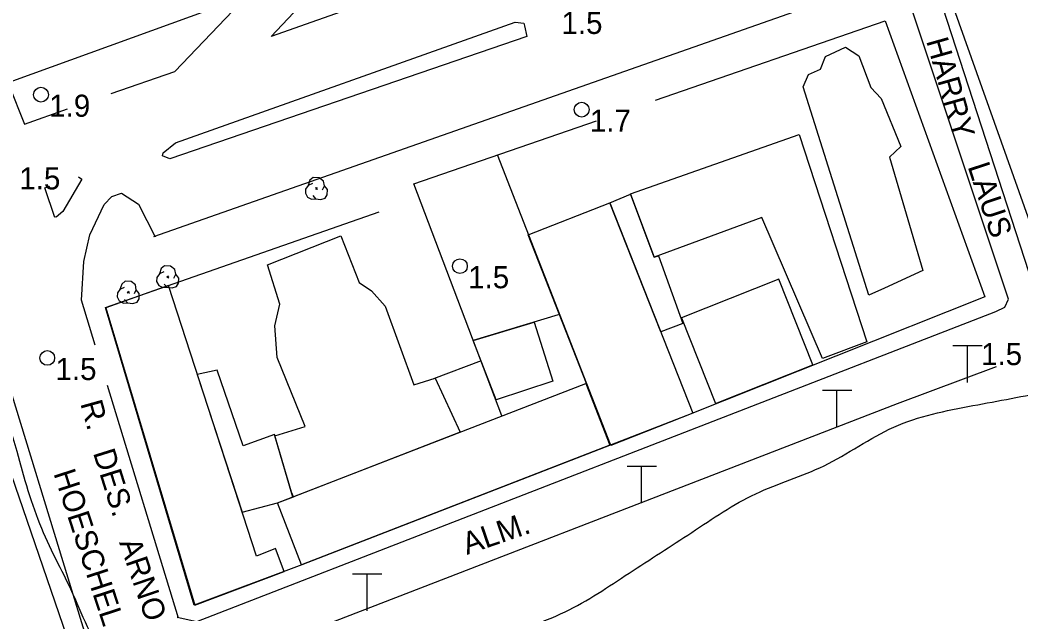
# Model space of a CAD drawing. Extents: x 699583 to 742872, y 945858 to 952018.
# Drawn here: x 712006.7 to 712142.7, y 946357.1 to 946437.7 of the extents above; entities that cross this region are included whole.
import ezdxf

# ---------------------------------------------------------------- set-up
doc = ezdxf.new("R2010")
doc.units = 0
for name, color, linetype in [('Level 1', 7, 'Continuous'), ('Level 17', 7, 'Continuous'), ('Level 25', 7, 'Continuous'), ('Level 32', 7, 'Continuous'), ('Level 40', 7, 'Continuous'), ('Level 6', 7, 'Continuous'), ('Level 7', 7, 'Continuous')]:
    doc.layers.add(name, color=color, linetype=linetype)

msp = doc.modelspace()

# ---------------------------------------------------------------- linework, layer by layer
at = {"layer": 'Level 1'}
for centre in [(712009.513, 946427.608), (712083.005, 946425.573), (712066.459, 946404.308), (712010.368, 946391.836)]:
    msp.add_circle(centre, 1, dxfattribs=at)
at = {"layer": 'Level 17'}
for points in [[(712287.018, 946457.44), (712255.198, 946444.98), (712188.048, 946419.29), (712146.568, 946402.94), (712132.658, 946442.1)], [(712124.238, 946437.64), (712137.828, 946400.14), (712097.295, 946384.027), (712044.97, 946363.742), (712030.338, 946358.24), (712018.288, 946398.7), (712055.498, 946411.7)], [(712093.027, 946426.842), (712124.238, 946437.64)], [(712072.17, 946383.962), (712060.188, 946415.48), (712085.007, 946424.067)], [(712086.929, 946380.06), (712071.548, 946419.42)], [(712079.808, 946397.69), (712068.276, 946394.205)], [(712011.258, 946350.66), (712012.938, 946351.48), (712013.068, 946353.89), (712000.038, 946391.82), (711998.418, 946393.26), (711995.428, 946393.08), (711897.428, 946357.84), (711777.479, 946324.802)], [(712069.326, 946391.444), (712062.876, 946389.016)]]:
    msp.add_lwpolyline(points, dxfattribs=at)
at = {"layer": 'Level 25'}
for points in [[(712077.049, 946448.323), (712040.818, 946435.49), (712046.928, 946442.05), (712049.258, 946444.03), (712052.268, 946445.54), (712056.788, 946447.38), (712286.795, 946528.855)], [(712144.368, 946401.71), (712129.798, 946446.65), (712131.598, 946448.17), (712239.351, 946486.376)], [(712028.028, 946356.62), (712030.688, 946356.02), (712139.298, 946398.16), (712140.538, 946398.72), (712141.038, 946399.82), (712123.198, 946453.26), (712121.908, 946454.27), (712083.478, 946441.13), (712082.388, 946440.64), (712082.008, 946439.84)], [(712126.398, 946444), (712024.808, 946408.29)], [(712019.07, 946427.745), (712027.688, 946430.76), (712035.578, 946439.02), (712035.038, 946440.09), (712005.648, 946429.42), (712005.128, 946428.96), (712007.264, 946423.615)], [(712075.532, 946435.518), (712027.028, 946418.91), (712026.018, 946419.29), (712026.118, 946419.71), (712027.808, 946421.06), (712073.978, 946437.45), (712075.138, 946437.34), (712075.218, 946436.95), (712075.532, 946435.518)], [(712007.264, 946423.615), (712013.124, 946425.665)], [(712011.378, 946410.9), (712010.038, 946414.93), (712010.732, 946415.195)], [(712014.614, 946416.444), (712015.058, 946416.13), (712012.498, 946411.75), (712011.588, 946410.96), (712011.498, 946411.07)], [(712016.89, 946393.556), (712015.018, 946399.69), (712015.328, 946404.96), (712016.158, 946408.57), (712018.098, 946412.67), (712019.128, 946413.77), (712020.468, 946414.22), (712022.788, 946412.72), (712025.018, 946408.28)], [(711987.258, 946404.86), (711992.288, 946404.65), (711996.668, 946403.05), (711999.548, 946400.58), (712002.308, 946397.33), (712015.688, 946353.67), (712015.738, 946352.03), (712014.238, 946349.49)], [(712139.337, 946390.622), (712125.908, 946385.6), (712034.505, 946350.287)], [(712028.198, 946356.5), (712018.561, 946388.08)]]:
    msp.add_lwpolyline(points, dxfattribs=at)
at = {"layer": 'Level 32'}
for p, q in [((712133.463, 946393.55), (712137.463, 946393.55)), ((712135.438, 946388.5), (712135.438, 946393.5)), ((712115.733, 946387.46), (712119.733, 946387.46)), ((712117.708, 946382.41), (712117.708, 946387.41)), ((712089.173, 946377.14), (712093.173, 946377.14)), ((712091.148, 946372.09), (712091.148, 946377.09)), ((712051.853, 946362.52), (712055.853, 946362.52)), ((712053.828, 946357.47), (712053.828, 946362.47))]:
    msp.add_line(p, q, dxfattribs=at)
at = {"layer": 'Level 40'}
for points in [[(712046.408, 946415.53), (712045.814, 946415.262), (712045.487, 946414.772), (712045.446, 946414.234), (712045.731, 946413.688), (712046.29, 946413.405), (712046.823, 946413.453)], [(712047.795, 946414.701), (712048.033, 946415.218), (712047.913, 946415.859), (712047.338, 946416.324), (712046.529, 946416.374), (712046.059, 946415.984), (712045.814, 946415.262)], [(712046.452, 946413.892), (712046.823, 946413.453), (712047.552, 946413.357), (712048.137, 946413.538), (712048.411, 946413.995), (712048.445, 946414.708), (712048.033, 946415.218)], [(712047.057, 946414.999), (712046.813, 946414.728)], [(712046.823, 946414.974), (712047.1, 946414.74)], [(712027.585, 946402.691), (712027.823, 946403.208), (712027.703, 946403.849), (712027.128, 946404.314), (712026.319, 946404.364), (712025.849, 946403.974), (712025.604, 946403.252)], [(712026.198, 946403.52), (712025.604, 946403.252), (712025.277, 946402.762), (712025.236, 946402.224), (712025.521, 946401.678), (712026.08, 946401.395), (712026.613, 946401.443)], [(712026.242, 946401.882), (712026.613, 946401.443), (712027.342, 946401.347), (712027.927, 946401.528), (712028.201, 946401.985), (712028.235, 946402.698), (712027.823, 946403.208)], [(712026.847, 946402.989), (712026.603, 946402.718)], [(712026.613, 946402.964), (712026.89, 946402.73)], [(712022.225, 946400.591), (712022.463, 946401.108), (712022.343, 946401.749), (712021.768, 946402.214), (712020.959, 946402.264), (712020.489, 946401.874), (712020.244, 946401.152)], [(712020.838, 946401.42), (712020.244, 946401.152), (712019.917, 946400.662), (712019.876, 946400.124), (712020.161, 946399.578), (712020.72, 946399.295), (712021.253, 946399.343)], [(712020.882, 946399.782), (712021.253, 946399.343), (712021.982, 946399.247), (712022.567, 946399.428), (712022.841, 946399.885), (712022.875, 946400.598), (712022.463, 946401.108)], [(712021.487, 946400.889), (712021.243, 946400.618)], [(712021.253, 946400.864), (712021.53, 946400.63)]]:
    msp.add_lwpolyline(points, dxfattribs=at)
at = {"layer": 'Level 6'}
for points in [[(712009.536, 946460.752), (712027.888, 946468.52), (712038.628, 946471.39), (712049.208, 946475.19), (712046.608, 946463.06), (712037.258, 946458.48), (712026.908, 946455.02), (712017.248, 946452.31), (712005.948, 946448.41), (711995.808, 946444.72), (711986.178, 946441.37), (711975.248, 946438.33), (711964.738, 946434.39), (711954.958, 946430.3), (711944.808, 946426.61), (711934.468, 946423.16), (711924.218, 946419.59), (711913.968, 946416.02), (711903.888, 946412.12), (711893.948, 946408.35), (711884.038, 946404.41), (711874.228, 946400.36), (711864.458, 946396.55), (711854.468, 946392.39), (711844.048, 946389.01), (711833.838, 946385.4), (711823.998, 946381.39), (711814.178, 946377.33), (711804.588, 946373.33), (711793.958, 946369.89), (711783.648, 946366.4), (711778.266, 946364.702)], [(712025.276, 946347.231), (712028.4, 946345.13), (712034.65, 946345.38), (712048.638, 946348.11), (712059.498, 946351.17), (712070.278, 946353.77), (712080.748, 946357.35), (712089.468, 946362.61), (712097.958, 946368.13), (712106.678, 946373.39), (712115.948, 946377.19), (712125.418, 946382.44), (712136.188, 946385.36), (712146.548, 946387.39), (712157.878, 946390.67), (712167.778, 946394.96), (712177.628, 946398.94), (712187.408, 946402.99), (712196.398, 946407.95), (712205.918, 946412.3), (712216.198, 946415.79), (712226.668, 946419.06), (712234.568, 946425.26), (712244.358, 946429.45), (712255.318, 946432.01), (712265.348, 946435.01), (712276.538, 946438.23), (712286.578, 946441.98), (712297.158, 946445.13), (712306.078, 946450.16), (712315.528, 946454.59), (712325.478, 946458.46), (712335.318, 946462.44), (712345.628, 946465.89), (712346.62, 946466.29)], [(711993.758, 946392.23), (711997.85, 946392.14), (712007.318, 946375.19), (712011.178, 946365.17), (712013.52, 946360.46), (712018.83, 946350.94), (712025.276, 946347.231)]]:
    msp.add_spline(points, degree=3, dxfattribs=at)
at = {"layer": 'Level 7'}
for points in [[(712122.038, 946400.35), (712113.108, 946428.67), (712113.828, 946430.36), (712115.468, 946431.07), (712116.148, 946432.8), (712118.858, 946434.05), (712120.668, 946432.9), (712122.308, 946428.6), (712123.698, 946427.09), (712126.368, 946420.56), (712124.848, 946419.1), (712129.358, 946403.71), (712124.188, 946401.31)], [(712115.758, 946391.77), (712107.478, 946410.92), (712092.858, 946405.54), (712089.648, 946414.125), (712112.588, 946422.2), (712121.768, 946394.04)], [(712093.755, 946395.363), (712086.838, 946412.93), (712089.665, 946414.082), (712092.858, 946405.543), (712093.468, 946405.72), (712096.778, 946396.52)], [(712086.968, 946379.96), (712075.712, 946408.549), (712086.838, 946412.93), (712098.094, 946384.341)], [(712050.248, 946408.41), (712052.748, 946402.07), (712054.448, 946400.97), (712056.298, 946398.86), (712060.188, 946388.2), (712063.088, 946389.08), (712066.478, 946381.76), (712043.746, 946372.942), (712041.278, 946381.26), (712045.438, 946382.52), (712041.608, 946391.89), (712041.288, 946396.21), (712041.978, 946399.15), (712040.298, 946404.48)], [(712018.308, 946398.637), (712030.408, 946358.228), (712042.58, 946362.844), (712041.378, 946365.95), (712038.828, 946364.9), (712026.845, 946401.689)], [(712101.188, 946385.65), (712114.441, 946390.907), (712109.818, 946402.56), (712096.565, 946397.303)], [(712071.388, 946386.16), (712068.778, 946392.82), (712068.258, 946394.23), (712076.57, 946396.712), (712079.096, 946388.683)], [(712043.555, 946373.59), (712041.248, 946381.44), (712036.998, 946379.9), (712033.438, 946390.19), (712030.726, 946389.591), (712036.861, 946370.897), (712041.678, 946372.14), (712043.828, 946372.974)], [(712086.828, 946379.97), (712044.939, 946363.729), (712041.678, 946372.14), (712083.567, 946388.381)]]:
    msp.add_lwpolyline(points, close=True, dxfattribs=at)

# ---------------------------------------------------------------- texts
at = {"layer": 'Level 1'}
for s, p in [(' 1.5', (712079.144, 946435.858)), (' 1.9', (712009.513, 946424.608)), (' 1.7', (712083.005, 946422.573)), (' 1.5', (712005.452, 946414.737)), (' 1.5', (712066.459, 946401.308)), (' 1.5', (712136.182, 946390.863)), (' 1.5', (712010.368, 946388.836))]:
    msp.add_text(s, height=3, dxfattribs=at).set_placement(p)
at = {"layer": 'Level 25'}
for s, height, rotation, p in [('HARRY', 2.999994, 285.76676111, (712129.815, 946434.923)), ('LAUS', 2.999994, 288.34720556, (712135.45, 946417.85)), ('R.', 2.999994, 285.48595556, (712014.838, 946385.667)), ('DES.', 2.999988, 287.42503056, (712016.558, 946378.961)), ('HOESCHEL', 2.999994, 288.03296667, (712011.184, 946376.17)), ('ALM.', 2.999994, 18.97860278, (712067.413, 946365.073)), ('ARNO', 2.999982, 288.84883611, (712020.108, 946366.774))]:
    msp.add_text(s, height=height, rotation=rotation, dxfattribs=at).set_placement(p)

doc.saveas('drawing.dxf')
